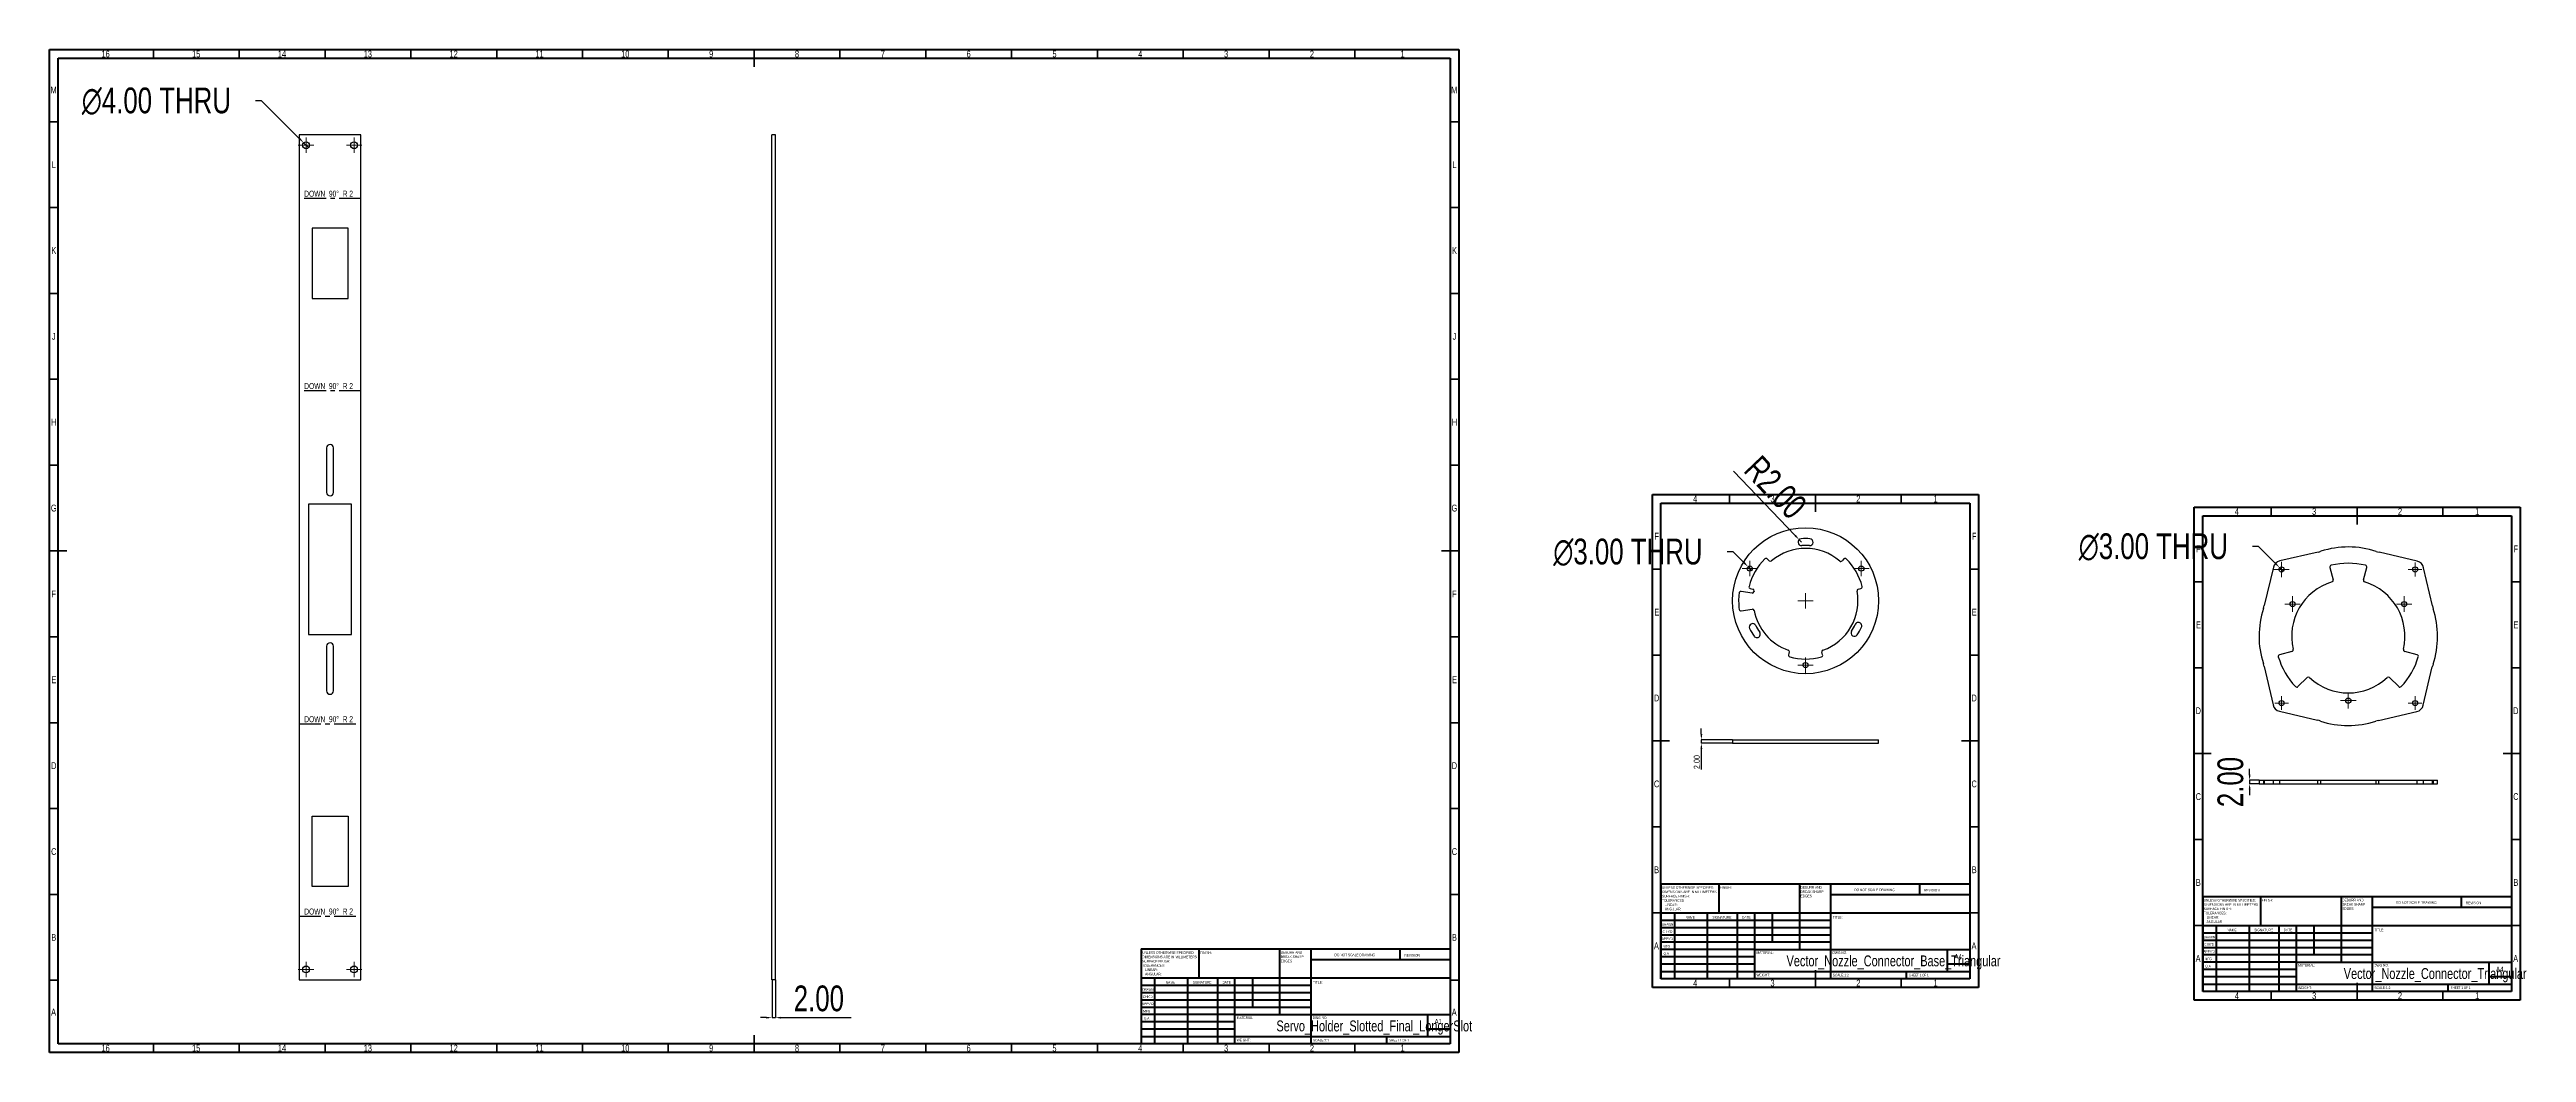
# Model space of a CAD drawing. Header units: inches. Extents: x -8 to 2414, y -1726 to 585.
# Drawn here: x 971 to 2414, y 0 to 584 of the extents above; entities that cross this region are included whole.
import ezdxf

# ---------------------------------------------------------------- set-up
doc = ezdxf.new("R2010")
doc.units = ezdxf.units.IN
doc.header["$MEASUREMENT"] = 0
doc.linetypes.add('CENTERX2', pattern=[20.32, 12.7, -2.54, 2.54, -2.54])
doc.styles.add('SLDTEXTSTYLE0', font='TXT', dxfattribs={"width": 0.75})
doc.styles.add('SLDTEXTSTYLE1', font='TXT', dxfattribs={"width": 0.686449})
doc.styles.add('SLDTEXTSTYLE2', font='TXT', dxfattribs={"width": 0.6875})
doc.styles.add('SLDTEXTSTYLE3', font='TXT', dxfattribs={"width": 0.660714})
doc.dimstyles.new('SLDDIMSTYLE0', dxfattribs={"dimtxt": 15, "dimasz": 3.302, "dimexe": 0, "dimexo": 0.0625, "dimgap": 3.75, "dimtad": 0, "dimtih": 1, "dimtoh": 1, "dimrnd": 1e-09, "dimzin": 4, "dimdsep": 46, "dimtxsty": 'SLDTEXTSTYLE0', "dimblk1": 'NONE', "dimsah": 1, "dimcen": 0, "dimadec": 0, "dimazin": 1, "dimtfac": 1, "dimtmove": 0, "dimatfit": 3, "dimldrblk": 'NONE', "dimfxl": 0, "dimfrac": 2, "dimtolj": 1, "dimtzin": 12, "dimarcsym": 0})
doc.dimstyles.new('SLDDIMSTYLE1', dxfattribs={"dimtxt": 15, "dimasz": 3.302, "dimexe": 0, "dimexo": 0.0625, "dimgap": 3.75, "dimtad": 1, "dimrnd": 1e-09, "dimzin": 4, "dimdsep": 46, "dimtxsty": 'SLDTEXTSTYLE0', "dimsah": 1, "dimcen": 0.09, "dimadec": 0, "dimazin": 1, "dimtfac": 1, "dimtmove": 0, "dimatfit": 0, "dimfxl": 0, "dimfrac": 2, "dimtolj": 1, "dimtzin": 12, "dimarcsym": 0})
doc.dimstyles.new('SLDDIMSTYLE2', dxfattribs={"dimtxt": 3.5, "dimasz": 3.302, "dimexe": 0, "dimexo": 0.0625, "dimgap": 0.875, "dimtad": 1, "dimrnd": 1e-09, "dimzin": 4, "dimdsep": 46, "dimtxsty": 'SLDTEXTSTYLE0', "dimsah": 1, "dimcen": 0.09, "dimadec": 0, "dimazin": 1, "dimtfac": 1, "dimtmove": 0, "dimatfit": 0, "dimfxl": 0, "dimfrac": 2, "dimtolj": 1, "dimtzin": 12, "dimarcsym": 0})

# ---------------------------------------------------------------- blocks, each defined once
blk = doc.blocks.new('SW_NOTE_0')
at = {"color": 0, "linetype": 'Continuous', "lineweight": 0, "char_height": 1.5, "attachment_point": 1, "style": 'SLDTEXTSTYLE0'}
for s, insert in [('UNLESS OTHERWISE SPECIFIED:', (0, 1.9)), ('TOLERANCES:', (0, -5.6)), ('DIMENSIONS ARE IN MILLIMETERS', (0, -0.6)), ('SURFACE FINISH:', (0, -3.1)), ('ANGULAR:', (1.7, -10.6)), ('LINEAR:', (1.7, -8.1))]:
    blk.add_mtext(s, dxfattribs=dict(at, insert=insert))
blk = doc.blocks.new('SW_NOTE_0_1')
at = {"color": 0, "linetype": 'Continuous', "lineweight": 0, "char_height": 1.5, "attachment_point": 1, "style": 'SLDTEXTSTYLE0'}
for s, insert in [('DEBURR AND', (0, 1.9)), ('BREAK SHARP', (0, -0.6)), ('EDGES', (0, -3.1))]:
    blk.add_mtext(s, dxfattribs=dict(at, insert=insert))
blk = doc.blocks.new('*D291')
at = {"color": 0, "linetype": 'Continuous', "lineweight": -2, "transparency": 16777216}
for p, q in [((1091.4, 554.4), (1094.7, 554.4)), ((1094.7, 554.4), (1117.1, 532.1)), ((1122.2, 526.9), (1119.4, 529.8))]:
    blk.add_line(p, q, dxfattribs=at)
at = {"color": 0, "linetype": 'Continuous', "transparency": 16777216}
blk.add_solid([(1117.5, 532.5), (1116.7, 531.7), (1119.4, 529.8)], dxfattribs=at)
at = {"layer": 'Defpoints', "color": 0, "linetype": 'Continuous', "transparency": 16777216}
for p in [(1119.4, 529.8), (1122.2, 526.9)]:
    blk.add_point(p, dxfattribs=at)
at = {"color": 0, "linetype": 'Continuous', "lineweight": 18, "transparency": 16777216, "insert": (990.2, 561.9), "char_height": 15, "attachment_point": 1, "style": 'SLDTEXTSTYLE0'}
blk.add_mtext('\\A1;∅4.00 THRU', dxfattribs=at)
blk = doc.blocks.new('_None')
blk = doc.blocks.new('SW_CENTERMARKSYMBOL_0')
at = {"color": 0, "linetype": 'Continuous', "lineweight": 18}
for p, q in [((-2.5, 0), (-4.5, 0)), ((0, 0), (-2.5, 0)), ((0, 2.5), (0, 4.5)), ((0, 0), (0, 2.5)), ((0, 0), (0, -2.5)), ((0, 0), (2.5, 0)), ((2.5, 0), (4.5, 0)), ((0, -2.5), (0, -4.5))]:
    blk.add_line(p, q, dxfattribs=at)
blk = doc.blocks.new('SW_CENTERMARKSYMBOL_1')
at = {"color": 0, "linetype": 'Continuous', "lineweight": 18}
for p, q in [((-2.5, 0), (-4.5, 0)), ((0, 0), (-2.5, 0)), ((0, 2.5), (0, 4.5)), ((0, 0), (0, 2.5)), ((0, 0), (0, -2.5)), ((0, 0), (2.5, 0)), ((2.5, 0), (4.5, 0)), ((0, -2.5), (0, -4.5))]:
    blk.add_line(p, q, dxfattribs=at)
blk = doc.blocks.new('SW_CENTERMARKSYMBOL_2')
at = {"color": 0, "linetype": 'Continuous', "lineweight": 18}
for p, q in [((-2.5, 0), (-4.5, 0)), ((0, 0), (-2.5, 0)), ((0, 2.5), (0, 4.5)), ((0, 0), (0, 2.5)), ((0, 0), (0, -2.5)), ((0, 0), (2.5, 0)), ((2.5, 0), (4.5, 0)), ((0, -2.5), (0, -4.5))]:
    blk.add_line(p, q, dxfattribs=at)
blk = doc.blocks.new('SW_CENTERMARKSYMBOL_3')
at = {"color": 0, "linetype": 'Continuous', "lineweight": 18}
for p, q in [((-2.5, 0), (-4.5, 0)), ((0, 0), (-2.5, 0)), ((0, 2.5), (0, 4.5)), ((0, 0), (0, 2.5)), ((0, 0), (0, -2.5)), ((0, 0), (2.5, 0)), ((2.5, 0), (4.5, 0)), ((0, -2.5), (0, -4.5))]:
    blk.add_line(p, q, dxfattribs=at)
blk = doc.blocks.new('*D292')
at = {"color": 0, "linetype": 'Continuous', "lineweight": -2, "transparency": 16777216}
for p, q in [((1392.3, 42.3), (1392.3, 20.3)), ((1394.3, 42.3), (1394.3, 20.3)), ((1388.9, 20.3), (1385.6, 20.3)), ((1392.3, 20.3), (1394.3, 20.3)), ((1397.6, 20.3), (1438.4, 20.3))]:
    blk.add_line(p, q, dxfattribs=at)
at = {"color": 0, "linetype": 'Continuous', "transparency": 16777216}
for points in [[(1388.9, 20.8), (1388.9, 19.7), (1392.3, 20.3)], [(1397.6, 20.8), (1397.6, 19.7), (1394.3, 20.3)]]:
    blk.add_solid(points, dxfattribs=at)
at = {"layer": 'Defpoints', "color": 0, "linetype": 'Continuous', "transparency": 16777216}
for p in [(1392.3, 42.3), (1394.3, 42.3), (1394.3, 20.3)]:
    blk.add_point(p, dxfattribs=at)
at = {"color": 0, "linetype": 'Continuous', "lineweight": 18, "transparency": 16777216, "insert": (1419.6, 39), "char_height": 15, "attachment_point": 2, "style": 'SLDTEXTSTYLE0'}
blk.add_mtext('\\A1;2.00', dxfattribs=at)
blk = doc.blocks.new('*D295')
at = {"color": 0, "linetype": 'Continuous', "lineweight": -2, "transparency": 16777216}
for p, q in [((1948.8, 291.7), (1952.1, 291.7)), ((1952.1, 291.7), (1958.6, 285.2)), ((1963, 280.7), (1960.9, 282.9))]:
    blk.add_line(p, q, dxfattribs=at)
at = {"color": 0, "linetype": 'Continuous', "transparency": 16777216}
blk.add_solid([(1959, 285.6), (1958.2, 284.8), (1960.9, 282.9)], dxfattribs=at)
at = {"layer": 'Defpoints', "color": 0, "linetype": 'Continuous', "transparency": 16777216}
for p in [(1960.9, 282.9), (1963, 280.7)]:
    blk.add_point(p, dxfattribs=at)
at = {"color": 0, "linetype": 'Continuous', "lineweight": 18, "transparency": 16777216, "insert": (1847.5, 299.2), "char_height": 15, "attachment_point": 1, "style": 'SLDTEXTSTYLE0'}
blk.add_mtext('\\A1;∅3.00 THRU', dxfattribs=at)
blk = doc.blocks.new('*D296')
at = {"color": 0, "linetype": 'Continuous', "lineweight": -2, "transparency": 16777216}
for p, q in [((1988.4, 301), (1952.4, 338.6)), ((1992.1, 297.1), (1990.7, 298.6))]:
    blk.add_line(p, q, dxfattribs=at)
at = {"color": 0, "linetype": 'Continuous', "transparency": 16777216}
blk.add_solid([(1988.8, 301.4), (1988, 300.6), (1990.7, 298.6)], dxfattribs=at)
at = {"layer": 'Defpoints', "color": 0, "linetype": 'Continuous', "transparency": 16777216}
for p in [(1990.7, 298.6), (1992.1, 297.1)]:
    blk.add_point(p, dxfattribs=at)
at = {"color": 0, "linetype": 'Continuous', "lineweight": 18, "transparency": 16777216, "insert": (1968.5, 348.8), "char_height": 15, "attachment_point": 1, "rotation": 313.7766, "style": 'SLDTEXTSTYLE0'}
blk.add_mtext('\\A1;R2.00', dxfattribs=at)
blk = doc.blocks.new('*D297')
at = {"color": 0, "linetype": 'Continuous', "lineweight": -2, "transparency": 16777216}
for p, q in [((1933.7, 185.4), (1933.7, 188.7)), ((1951.9, 182.1), (1933.7, 182.1)), ((1933.7, 182.1), (1933.7, 180.1)), ((1951.9, 180.1), (1933.7, 180.1)), ((1933.7, 176.8), (1933.7, 164.7))]:
    blk.add_line(p, q, dxfattribs=at)
at = {"color": 0, "linetype": 'Continuous', "transparency": 16777216}
for points in [[(1933.2, 185.4), (1934.3, 185.4), (1933.7, 182.1)], [(1933.2, 176.8), (1934.3, 176.8), (1933.7, 180.1)]]:
    blk.add_solid(points, dxfattribs=at)
at = {"layer": 'Defpoints', "color": 0, "linetype": 'Continuous', "transparency": 16777216}
for p in [(1933.7, 180.1), (1951.9, 182.1), (1951.9, 180.1)]:
    blk.add_point(p, dxfattribs=at)
at = {"color": 0, "linetype": 'Continuous', "lineweight": 18, "transparency": 16777216, "insert": (1929.3, 169.1), "char_height": 3.5, "attachment_point": 2, "rotation": 90, "style": 'SLDTEXTSTYLE0'}
blk.add_mtext('\\A1;2.00', dxfattribs=at)
blk = doc.blocks.new('*D302')
at = {"color": 0, "linetype": 'Continuous', "lineweight": -2, "transparency": 16777216}
for p, q in [((2254.9, 294.8), (2258.2, 294.8)), ((2258.2, 294.8), (2268.3, 284.7)), ((2272.8, 280.2), (2270.7, 282.3))]:
    blk.add_line(p, q, dxfattribs=at)
at = {"color": 0, "linetype": 'Continuous', "transparency": 16777216}
blk.add_solid([(2268.7, 285), (2268, 284.3), (2270.7, 282.3)], dxfattribs=at)
at = {"layer": 'Defpoints', "color": 0, "linetype": 'Continuous', "transparency": 16777216}
for p in [(2270.7, 282.3), (2272.8, 280.2)]:
    blk.add_point(p, dxfattribs=at)
at = {"color": 0, "linetype": 'Continuous', "lineweight": 18, "transparency": 16777216, "insert": (2153.6, 302.3), "char_height": 15, "attachment_point": 1, "style": 'SLDTEXTSTYLE0'}
blk.add_mtext('\\A1;∅3.00 THRU', dxfattribs=at)
blk = doc.blocks.new('SW_CENTERMARKSYMBOL_4')
at = {"color": 0, "linetype": 'Continuous', "lineweight": 18}
for p, q in [((-2.5, 0), (-4, 0)), ((0, 0), (-2.5, 0)), ((0, 2.5), (0, 4)), ((0, 0), (0, 2.5)), ((0, 0), (0, -2.5)), ((0, 0), (2.5, 0)), ((2.5, 0), (4, 0)), ((0, -2.5), (0, -4))]:
    blk.add_line(p, q, dxfattribs=at)
blk = doc.blocks.new('SW_CENTERMARKSYMBOL_5')
at = {"color": 0, "linetype": 'Continuous', "lineweight": 18}
for p, q in [((-2.5, 0), (-4, 0)), ((0, 0), (-2.5, 0)), ((0, 2.5), (0, 4)), ((0, 0), (0, 2.5)), ((0, 0), (0, -2.5)), ((0, 0), (2.5, 0)), ((2.5, 0), (4, 0)), ((0, -2.5), (0, -4))]:
    blk.add_line(p, q, dxfattribs=at)
blk = doc.blocks.new('SW_CENTERMARKSYMBOL_6')
at = {"color": 0, "linetype": 'Continuous', "lineweight": 18}
for p, q in [((-2.5, 0), (-4, 0)), ((0, 0), (-2.5, 0)), ((0, 2.5), (0, 4)), ((0, 0), (0, 2.5)), ((0, 0), (0, -2.5)), ((0, 0), (2.5, 0)), ((2.5, 0), (4, 0)), ((0, -2.5), (0, -4))]:
    blk.add_line(p, q, dxfattribs=at)
blk = doc.blocks.new('*D303')
at = {"color": 0, "linetype": 'Continuous', "lineweight": -2, "transparency": 16777216}
for p, q in [((2253.1, 161.8), (2253.1, 165.1)), ((2258.6, 158.5), (2253.1, 158.5)), ((2253.1, 158.5), (2253.1, 156.5)), ((2258.6, 156.5), (2253.1, 156.5)), ((2253.1, 153.2), (2253.1, 149.9))]:
    blk.add_line(p, q, dxfattribs=at)
at = {"color": 0, "linetype": 'Continuous', "transparency": 16777216}
for points in [[(2252.6, 161.8), (2253.7, 161.8), (2253.1, 158.5)], [(2252.6, 153.2), (2253.7, 153.2), (2253.1, 156.5)]]:
    blk.add_solid(points, dxfattribs=at)
at = {"layer": 'Defpoints', "color": 0, "linetype": 'Continuous', "transparency": 16777216}
for p in [(2253.1, 156.5), (2258.6, 158.5), (2258.6, 156.5)]:
    blk.add_point(p, dxfattribs=at)
at = {"color": 0, "linetype": 'Continuous', "lineweight": 18, "transparency": 16777216, "insert": (2234.4, 157.5), "char_height": 15, "attachment_point": 2, "rotation": 90, "style": 'SLDTEXTSTYLE0'}
blk.add_mtext('\\A1;2.00', dxfattribs=at)

msp = doc.modelspace()

# ---------------------------------------------------------------- linework, layer by layer
at = {"color": 7, "linetype": 'Continuous', "lineweight": 70}
for p, q in [((971.395, 0.02), (971.395, 584.02)), ((971.395, 584.02), (1792.395, 584.02)), ((976.395, 5.02), (976.395, 579.02)), ((976.395, 579.02), (1787.395, 579.02)), ((1787.395, 579.02), (1787.395, 5.02)), ((1792.395, 584.02), (1792.395, 0.02)), ((1905.204, 37.905), (1905.204, 324.905)), ((1905.204, 324.905), (2095.204, 324.905)), ((1910.204, 42.905), (1910.204, 319.905)), ((1910.204, 319.905), (2090.204, 319.905)), ((2090.204, 319.905), (2090.204, 42.905)), ((2095.204, 324.905), (2095.204, 37.905)), ((2220.782, 30.528), (2220.782, 317.528)), ((2220.782, 317.528), (2410.782, 317.528)), ((2410.782, 317.528), (2410.782, 30.528)), ((2225.782, 35.528), (2225.782, 312.528)), ((2225.782, 312.528), (2405.782, 312.528)), ((2405.782, 312.528), (2405.782, 35.528)), ((2095.204, 37.905), (1905.204, 37.905)), ((2090.204, 42.905), (1910.204, 42.905)), ((2410.782, 30.528), (2220.782, 30.528)), ((2405.782, 35.528), (2225.782, 35.528)), ((1792.395, 0.02), (971.395, 0.02)), ((1787.395, 5.02), (976.395, 5.02))]:
    msp.add_line(p, q, dxfattribs=at)
at = {"color": 7, "linetype": 'Continuous', "lineweight": 35}
for p, q in [((1031.895, 579.02), (1031.895, 584.02)), ((1081.895, 579.02), (1081.895, 584.02)), ((1131.895, 579.02), (1131.895, 584.02)), ((1181.895, 579.02), (1181.895, 584.02)), ((1231.895, 579.02), (1231.895, 584.02)), ((1281.895, 579.02), (1281.895, 584.02)), ((1331.895, 579.02), (1331.895, 584.02)), ((1381.895, 584.02), (1381.895, 574.02)), ((1381.895, 579.02), (1381.895, 584.02)), ((1431.895, 579.02), (1431.895, 584.02)), ((1481.895, 579.02), (1481.895, 584.02)), ((1531.895, 579.02), (1531.895, 584.02)), ((1581.895, 579.02), (1581.895, 584.02)), ((1631.895, 579.02), (1631.895, 584.02)), ((1681.895, 579.02), (1681.895, 584.02)), ((1731.895, 579.02), (1731.895, 584.02)), ((976.395, 542.02), (971.395, 542.02)), ((1787.395, 542.02), (1792.395, 542.02)), ((976.395, 492.02), (971.395, 492.02)), ((1787.395, 492.02), (1792.395, 492.02)), ((976.395, 442.02), (971.395, 442.02)), ((1787.395, 442.02), (1792.395, 442.02)), ((976.395, 392.02), (971.395, 392.02)), ((1787.395, 392.02), (1792.395, 392.02)), ((976.395, 342.02), (971.395, 342.02)), ((1787.395, 342.02), (1792.395, 342.02)), ((1950.204, 319.905), (1950.204, 324.905)), ((2000.204, 324.905), (2000.204, 314.905)), ((2000.204, 319.905), (2000.204, 324.905)), ((2050.204, 319.905), (2050.204, 324.905)), ((2265.782, 312.528), (2265.782, 317.528)), ((2315.782, 317.528), (2315.782, 307.528)), ((2315.782, 312.528), (2315.782, 317.528)), ((2365.782, 312.528), (2365.782, 317.528)), ((971.395, 292.02), (981.395, 292.02)), ((976.395, 292.02), (971.395, 292.02)), ((1792.395, 292.02), (1782.395, 292.02)), ((1787.395, 292.02), (1792.395, 292.02)), ((1910.204, 281.405), (1905.204, 281.405)), ((2090.204, 281.405), (2095.204, 281.405)), ((2225.782, 274.028), (2220.782, 274.028)), ((2405.782, 274.028), (2410.782, 274.028)), ((976.395, 242.02), (971.395, 242.02)), ((1787.395, 242.02), (1792.395, 242.02)), ((1910.204, 231.405), (1905.204, 231.405)), ((2090.204, 231.405), (2095.204, 231.405)), ((2225.782, 224.028), (2220.782, 224.028)), ((2405.782, 224.028), (2410.782, 224.028)), ((976.395, 192.02), (971.395, 192.02)), ((1787.395, 192.02), (1792.395, 192.02)), ((1905.204, 181.405), (1915.204, 181.405)), ((1910.204, 181.405), (1905.204, 181.405)), ((2095.204, 181.405), (2085.204, 181.405)), ((2090.204, 181.405), (2095.204, 181.405)), ((2220.782, 174.028), (2230.782, 174.028)), ((2225.782, 174.028), (2220.782, 174.028)), ((2410.782, 174.028), (2400.782, 174.028)), ((2405.782, 174.028), (2410.782, 174.028)), ((976.395, 142.02), (971.395, 142.02)), ((1787.395, 142.02), (1792.395, 142.02)), ((1910.204, 131.405), (1905.204, 131.405)), ((2090.204, 131.405), (2095.204, 131.405)), ((2225.782, 124.028), (2220.782, 124.028)), ((2405.782, 124.028), (2410.782, 124.028)), ((976.395, 92.02), (971.395, 92.02)), ((1787.395, 92.02), (1792.395, 92.02)), ((1910.204, 81.405), (1905.204, 81.405)), ((2090.204, 81.405), (2095.204, 81.405)), ((2225.782, 74.028), (2220.782, 74.028)), ((2405.782, 74.028), (2410.782, 74.028)), ((2000.204, 37.905), (2000.204, 47.905)), ((976.395, 42.02), (971.395, 42.02)), ((1787.395, 42.02), (1792.395, 42.02)), ((1950.204, 42.905), (1950.204, 37.905)), ((2000.204, 42.905), (2000.204, 37.905)), ((2050.204, 42.905), (2050.204, 37.905)), ((2265.782, 35.528), (2265.782, 30.528)), ((2315.782, 30.528), (2315.782, 40.528)), ((2315.782, 35.528), (2315.782, 30.528)), ((2365.782, 35.528), (2365.782, 30.528)), ((1031.895, 5.02), (1031.895, 0.02)), ((1081.895, 5.02), (1081.895, 0.02)), ((1131.895, 5.02), (1131.895, 0.02)), ((1181.895, 5.02), (1181.895, 0.02)), ((1231.895, 5.02), (1231.895, 0.02)), ((1281.895, 5.02), (1281.895, 0.02)), ((1331.895, 5.02), (1331.895, 0.02)), ((1381.895, 0.02), (1381.895, 10.02)), ((1381.895, 5.02), (1381.895, 0.02)), ((1431.895, 5.02), (1431.895, 0.02)), ((1481.895, 5.02), (1481.895, 0.02)), ((1531.895, 5.02), (1531.895, 0.02)), ((1581.895, 5.02), (1581.895, 0.02)), ((1631.895, 5.02), (1631.895, 0.02)), ((1681.895, 5.02), (1681.895, 0.02)), ((1731.895, 5.02), (1731.895, 0.02))]:
    msp.add_line(p, q, dxfattribs=at)
at = {"color": 7, "linetype": 'Continuous', "lineweight": 25}
for p, q in [((1116.815, 534.339), (1116.815, 42.339)), ((1152.815, 534.339), (1116.815, 534.339)), ((1152.815, 42.339), (1152.815, 534.339)), ((1392.251, 42.339), (1392.251, 534.339)), ((1394.251, 534.339), (1392.251, 534.339)), ((1394.251, 42.339), (1394.251, 534.339)), ((1145.315, 479.983), (1124.315, 479.983)), ((1124.315, 479.983), (1124.315, 438.983)), ((1145.315, 438.983), (1145.315, 479.983)), ((1124.315, 438.983), (1145.315, 438.983)), ((1132.815, 352.089), (1132.815, 326.089)), ((1136.815, 326.089), (1136.815, 352.089)), ((1147.315, 319.339), (1122.315, 319.339)), ((1122.315, 319.339), (1122.315, 243.339)), ((1147.315, 243.339), (1147.315, 319.339)), ((2293.001, 291.397), (2270.721, 286.238)), ((2350.784, 286.023), (2328.532, 291.301)), ((1973.282, 286.311), (1972.154, 287.439)), ((2016.722, 287.377), (2015.708, 286.27)), ((2266.983, 282.521), (2261.705, 260.269)), ((2299.897, 282.446), (2301.839, 275.199)), ((2319.431, 275.199), (2321.372, 282.446)), ((2359.66, 260.006), (2354.501, 282.286)), ((1963.262, 267.457), (1956.823, 268.365)), ((1962.235, 270.197), (1963.7, 269.872)), ((2025.175, 269.872), (2026.641, 270.197)), ((1956.915, 257.136), (1963.338, 258.15)), ((1122.315, 243.339), (1147.315, 243.339)), ((1132.815, 236.589), (1132.815, 210.589)), ((1136.815, 210.589), (1136.815, 236.589)), ((1984.97, 233.031), (1984.519, 231.6)), ((2004.356, 231.6), (2003.905, 233.031)), ((2277.807, 233.576), (2270.56, 231.634)), ((2350.709, 231.634), (2343.462, 233.576)), ((2261.609, 224.738), (2266.768, 202.458)), ((2281.298, 213.035), (2286.603, 218.34)), ((2334.666, 218.34), (2339.971, 213.035)), ((2354.286, 202.222), (2359.564, 224.475)), ((2270.485, 198.72), (2292.738, 193.442)), ((2328.268, 193.346), (2350.549, 198.505)), ((1951.938, 182.089), (1951.938, 180.089)), ((1951.938, 182.089), (1994.438, 182.089)), ((1951.938, 180.089), (1994.438, 180.089)), ((1994.438, 182.089), (2036.938, 182.089)), ((1994.438, 180.089), (2036.938, 180.089)), ((2036.938, 180.089), (2036.938, 182.089)), ((2258.635, 158.479), (2258.635, 156.479)), ((2258.635, 158.479), (2261.155, 158.479)), ((2258.635, 156.479), (2261.155, 156.479)), ((2261.155, 158.479), (2261.155, 156.479)), ((2261.155, 158.479), (2261.609, 158.479)), ((2261.155, 156.479), (2261.609, 156.479)), ((2261.609, 158.479), (2261.609, 156.479)), ((2261.609, 158.479), (2266.768, 158.479)), ((2261.609, 156.479), (2266.768, 156.479)), ((2266.768, 158.479), (2266.768, 156.479)), ((2266.768, 158.479), (2270.485, 158.479)), ((2266.768, 156.479), (2270.485, 156.479)), ((2270.485, 158.479), (2270.485, 156.479)), ((2270.485, 158.479), (2292.738, 158.479)), ((2270.485, 156.479), (2292.738, 156.479)), ((2292.738, 158.479), (2292.738, 156.479)), ((2292.738, 158.479), (2294.375, 158.479)), ((2292.738, 156.479), (2294.375, 156.479)), ((2294.375, 158.479), (2294.375, 156.479)), ((2294.375, 158.479), (2326.628, 158.479)), ((2294.375, 156.479), (2326.628, 156.479)), ((2326.628, 158.479), (2326.628, 156.479)), ((2326.628, 158.479), (2328.268, 158.479)), ((2326.628, 156.479), (2328.268, 156.479)), ((2328.268, 158.479), (2328.268, 156.479)), ((2328.268, 158.479), (2350.549, 158.479)), ((2328.268, 156.479), (2350.549, 156.479)), ((2350.549, 158.479), (2350.549, 156.479)), ((2350.549, 158.479), (2354.286, 158.479)), ((2350.549, 156.479), (2354.286, 156.479)), ((2354.286, 158.479), (2354.286, 156.479)), ((2354.286, 158.479), (2359.564, 158.479)), ((2354.286, 156.479), (2359.564, 156.479)), ((2359.564, 158.479), (2359.564, 156.479)), ((2359.564, 158.479), (2360.027, 158.479)), ((2359.564, 156.479), (2360.027, 156.479)), ((2360.027, 158.479), (2360.027, 156.479)), ((2360.027, 158.479), (2362.635, 158.479)), ((2360.027, 156.479), (2362.635, 156.479)), ((2362.635, 156.479), (2362.635, 158.479)), ((1124.315, 137.696), (1145.315, 137.696)), ((1124.315, 96.696), (1124.315, 137.696)), ((1145.315, 137.696), (1145.315, 96.696)), ((1145.315, 96.696), (1124.315, 96.696)), ((1116.815, 42.339), (1152.815, 42.339)), ((1394.251, 42.339), (1392.251, 42.339))]:
    msp.add_line(p, q, dxfattribs=at)
at = {"color": 7, "linetype": 'CENTERX2'}
for p, q in [((1152.815, 497.339), (1116.815, 497.339)), ((1152.815, 385.339), (1116.815, 385.339)), ((1116.815, 191.339), (1152.815, 191.339)), ((1116.815, 79.339), (1152.815, 79.339))]:
    msp.add_line(p, q, dxfattribs=at)
at = {"color": 7, "linetype": 'Continuous', "lineweight": 50}
for p, q in [((1910.204, 98.155), (2090.204, 98.155)), ((1910.204, 98.155), (1910.204, 42.905)), ((1944.004, 81.155), (1944.004, 98.155)), ((1990.804, 98.155), (1990.804, 59.905)), ((2009.004, 98.155), (2009.004, 42.905)), ((2090.204, 91.78), (2009.004, 91.78)), ((2061.004, 91.78), (2061.004, 98.155)), ((2225.782, 90.778), (2405.782, 90.778)), ((2225.782, 90.778), (2225.782, 35.528)), ((2259.582, 73.778), (2259.582, 90.778)), ((2306.382, 90.778), (2306.382, 52.528)), ((2324.582, 90.778), (2324.582, 35.528)), ((2376.582, 84.403), (2376.582, 90.778)), ((2090.204, 81.155), (1910.204, 81.155)), ((2009.004, 76.905), (1910.204, 76.905)), ((2009.004, 72.655), (1910.204, 72.655)), ((1918.004, 81.155), (1918.004, 42.905)), ((1937.195, 81.155), (1937.195, 42.905)), ((1954.603, 81.155), (1954.603, 42.905)), ((1964.804, 42.905), (1964.804, 81.155)), ((1975.204, 64.155), (1975.204, 81.155)), ((2405.782, 73.778), (2225.782, 73.778)), ((2233.582, 73.778), (2233.582, 35.528)), ((2252.773, 73.778), (2252.773, 35.528)), ((2270.181, 73.778), (2270.181, 35.528)), ((2280.382, 35.528), (2280.382, 73.778)), ((2290.782, 56.778), (2290.782, 73.778)), ((2405.782, 84.403), (2324.582, 84.403)), ((1607.395, 60.27), (1787.395, 60.27)), ((1607.395, 60.27), (1607.395, 5.02)), ((1641.195, 43.27), (1641.195, 60.27)), ((1687.995, 60.27), (1687.995, 22.02)), ((1706.195, 60.27), (1706.195, 5.02)), ((1758.195, 53.895), (1758.195, 60.27)), ((2009.004, 68.405), (1910.204, 68.405)), ((2009.004, 64.155), (1910.204, 64.155)), ((1964.804, 59.905), (1910.204, 59.905)), ((1964.804, 59.905), (2090.204, 59.905)), ((2077.204, 47.155), (2077.204, 59.905)), ((2324.582, 69.528), (2225.782, 69.528)), ((2324.582, 65.278), (2225.782, 65.278)), ((2324.582, 61.028), (2225.782, 61.028)), ((1787.395, 53.895), (1706.195, 53.895)), ((1964.804, 55.655), (1910.204, 55.655)), ((1964.804, 51.405), (1910.204, 51.405)), ((1910.204, 47.155), (2090.204, 47.155)), ((2053.204, 42.905), (2053.204, 47.155)), ((2090.204, 51.405), (2077.204, 51.405)), ((2324.582, 56.778), (2225.782, 56.778)), ((2280.382, 52.528), (2225.782, 52.528)), ((2280.382, 48.277), (2225.782, 48.277)), ((2280.382, 44.028), (2225.782, 44.028)), ((2280.382, 52.528), (2405.782, 52.528)), ((2392.782, 39.778), (2392.782, 52.528)), ((2405.782, 44.028), (2392.782, 44.028)), ((1787.395, 43.27), (1607.395, 43.27)), ((1706.195, 39.02), (1607.395, 39.02)), ((1706.195, 34.77), (1607.395, 34.77)), ((1706.195, 30.52), (1607.395, 30.52)), ((1615.195, 43.27), (1615.195, 5.02)), ((1634.385, 43.27), (1634.385, 5.02)), ((1651.793, 43.27), (1651.793, 5.02)), ((1661.995, 5.02), (1661.995, 43.27)), ((1672.395, 26.27), (1672.395, 43.27)), ((2225.782, 39.778), (2405.782, 39.778)), ((2368.782, 35.528), (2368.782, 39.778)), ((1706.195, 26.27), (1607.395, 26.27)), ((1661.995, 22.02), (1607.395, 22.02)), ((1661.995, 17.77), (1607.395, 17.77)), ((1661.995, 22.02), (1787.395, 22.02)), ((1774.395, 9.27), (1774.395, 22.02)), ((1661.995, 13.52), (1607.395, 13.52)), ((1607.395, 9.27), (1787.395, 9.27)), ((1750.395, 5.02), (1750.395, 9.27)), ((1787.395, 13.52), (1774.395, 13.52))]:
    msp.add_line(p, q, dxfattribs=at)
at = {"color": 7, "linetype": 'Continuous', "lineweight": 25}
for centre, radius in [((1120.815, 528.339), 2), ((1148.815, 528.339), 2), ((1994.438, 263.058), 42.5), ((1961.962, 281.808), 1.5), ((2026.914, 281.808), 1.5), ((2271.744, 281.262), 1.5), ((2349.525, 281.262), 1.5), ((2278.159, 261.122), 1.5), ((2343.111, 261.122), 1.5), ((1994.438, 225.558), 1.5), ((2271.744, 203.481), 1.5), ((2310.635, 204.872), 1.5), ((2349.525, 203.481), 1.5), ((1120.815, 48.339), 2), ((1148.815, 48.339), 2)]:
    msp.add_circle(centre, radius, dxfattribs=at)
for centre, radius, start, end in [((1134.815, 352.089), 2, 0, 180), ((1134.815, 326.089), 2, 180, 0), ((1994.438, 263.058), 30.5, 49.319219, 130.478839), ((1992.054, 297.149), 2, 94, 274), ((1994.438, 263.058), 36.174, 86, 94), ((1994.438, 263.058), 32.174, 86, 94), ((1996.821, 297.149), 2, 266, 86), ((2288.489, 310.881), 20, 283.036723, 287.913113), ((2310.635, 242.372), 52, 71.778947, 107.913113), ((2333.148, 310.761), 20, 251.778947, 256.655338), ((1994.438, 263.058), 34, 134.161265, 165.763498), ((1971.447, 286.732), 1, 45, 134.161265), ((1973.989, 287.018), 1, 225, 310.478839), ((2014.971, 286.946), 1, 229.319219, 317.5), ((2017.459, 286.701), 1, 45.763498, 137.5), ((1994.438, 263.058), 34, 14.236502, 45.763498), ((2271.848, 281.367), 5, 103.036723, 166.655338), ((2300.863, 282.705), 1, 103.619245, 195), ((2310.635, 242.372), 42.5, 76.380755, 103.619245), ((2300.873, 274.94), 1, 286.685413, 15), ((2320.397, 274.94), 1, 165, 253.314587), ((2320.407, 282.705), 1, 345, 76.380755), ((2349.63, 281.158), 5, 13.036723, 76.655338), ((1994.438, 263.058), 39, 173.476685, 187.460769), ((1956.684, 267.375), 1, 81.968727, 173.476685), ((1962.451, 271.173), 1, 165.763498, 257.5), ((1963.402, 268.447), 1, 261.968727, 350.149508), ((1963.483, 268.896), 1, 349.319219, 77.5), ((1994.438, 263.058), 30.5, 169.319219, 170.149508), ((1994.438, 263.058), 30.5, 289.319219, 10.680781), ((2025.392, 268.896), 1, 102.5, 190.680781), ((2026.424, 271.173), 1, 282.5, 14.236502), ((2242.245, 264.885), 20, 341.778947, 346.655338), ((2310.635, 242.372), 33, 106.685413, 193.314587), ((2310.635, 242.372), 33, 346.685413, 73.314587), ((2379.144, 264.517), 20, 193.036723, 197.913113), ((1956.759, 258.124), 1, 187.460769, 278.968727), ((1963.619, 247.714), 2, 26.468727, 206.468727), ((1994.438, 263.058), 36.427, 206.468727, 214.468727), ((1963.494, 257.162), 1, 10.787946, 98.968727), ((1994.438, 263.058), 30.5, 190.787946, 250.680781), ((1994.438, 263.058), 32.427, 206.468727, 214.468727), ((2022.872, 244.312), 2, 146.603596, 326.603596), ((1994.438, 263.058), 32.058, 326.603596, 334.603596), ((2025.204, 248.451), 2, 334.603596, 154.603596), ((1994.438, 263.058), 36.058, 326.603596, 334.603596), ((2310.635, 242.372), 52, 161.778947, 197.913113), ((2310.635, 242.372), 52, 341.778947, 17.913113), ((1134.815, 236.589), 2, 0, 180), ((1966.055, 243.574), 2, 214.468727, 34.468727), ((1984.016, 233.332), 1, 342.5, 70.680781), ((1985.473, 231.299), 1, 162.5, 254.236502), ((2003.403, 231.299), 1, 285.763498, 17.5), ((2004.859, 233.332), 1, 109.319219, 197.5), ((2270.819, 230.668), 1, 105, 196.380755), ((2277.549, 234.542), 1, 285, 13.314587), ((2343.721, 234.542), 1, 166.685413, 255), ((2350.45, 230.668), 1, 343.619245, 75), ((1994.438, 263.058), 34, 254.236502, 285.763498), ((2242.125, 220.226), 20, 13.036723, 17.913113), ((2310.635, 242.372), 42.5, 196.380755, 223.619245), ((2287.311, 217.633), 1, 46.685413, 135), ((2310.635, 242.372), 33, 226.685413, 313.314587), ((2333.959, 217.633), 1, 45, 133.314587), ((2310.635, 242.372), 42.5, 316.380755, 343.619245), ((2379.024, 219.858), 20, 161.778947, 166.655338), ((1134.815, 210.589), 2, 180, 0), ((2271.639, 203.585), 5, 193.036723, 256.655338), ((2280.591, 213.742), 1, 223.619245, 315), ((2340.678, 213.742), 1, 225, 316.380755), ((2349.421, 203.376), 5, 283.036723, 346.655338), ((2288.121, 173.982), 20, 71.778947, 76.655338), ((2310.635, 242.372), 52, 251.778947, 287.913113), ((2332.78, 173.862), 20, 103.036723, 107.913113)]:
    msp.add_arc(centre, radius, start, end, dxfattribs=at)

# ---------------------------------------------------------------- block references
at = {"color": 7, "linetype": 'Continuous', "lineweight": 0}
for name, p in [('SW_CENTERMARKSYMBOL_1', (1120.815, 528.339)), ('SW_CENTERMARKSYMBOL_0', (1148.815, 528.339)), ('SW_CENTERMARKSYMBOL_1', (1961.962, 281.808)), ('SW_CENTERMARKSYMBOL_3', (2026.914, 281.808)), ('SW_CENTERMARKSYMBOL_1', (2271.744, 281.262)), ('SW_CENTERMARKSYMBOL_4', (2349.525, 281.262)), ('SW_CENTERMARKSYMBOL_0', (1994.438, 263.058)), ('SW_CENTERMARKSYMBOL_3', (2278.159, 261.122)), ('SW_CENTERMARKSYMBOL_2', (2343.111, 261.122)), ('SW_CENTERMARKSYMBOL_2', (1994.438, 225.558)), ('SW_CENTERMARKSYMBOL_6', (2271.744, 203.481)), ('SW_CENTERMARKSYMBOL_0', (2310.635, 204.872)), ('SW_CENTERMARKSYMBOL_5', (2349.525, 203.481)), ('SW_NOTE_0', (1910.798, 94.892)), ('SW_NOTE_0_1', (1991.513, 94.974)), ('SW_NOTE_0', (2226.376, 87.515)), ('SW_NOTE_0_1', (2307.092, 87.597)), ('SW_NOTE_0', (1607.988, 57.007)), ('SW_NOTE_0_1', (1688.704, 57.089)), ('SW_CENTERMARKSYMBOL_2', (1120.815, 48.339)), ('SW_CENTERMARKSYMBOL_3', (1148.815, 48.339))]:
    msp.add_blockref(name, p, dxfattribs=at)

# ---------------------------------------------------------------- texts
for s, insert, char_height, attachment_point, style in [('16', (1004.065, 583.437), 3.9687, 2, 'SLDTEXTSTYLE0'), ('15', (1056.815, 583.437), 3.9687, 2, 'SLDTEXTSTYLE0'), ('14', (1106.815, 583.437), 3.9687, 2, 'SLDTEXTSTYLE0'), ('13', (1156.815, 583.437), 3.9687, 2, 'SLDTEXTSTYLE0'), ('12', (1206.815, 583.437), 3.9687, 2, 'SLDTEXTSTYLE0'), ('11', (1256.815, 583.437), 3.9687, 2, 'SLDTEXTSTYLE0'), ('10', (1306.815, 583.437), 3.9687, 2, 'SLDTEXTSTYLE0'), ('9', (1356.855, 583.437), 3.969, 2, 'SLDTEXTSTYLE0'), ('8', (1406.855, 583.437), 3.969, 2, 'SLDTEXTSTYLE0'), ('7', (1456.855, 583.437), 3.969, 2, 'SLDTEXTSTYLE0'), ('6', (1506.855, 583.437), 3.969, 2, 'SLDTEXTSTYLE0'), ('5', (1556.855, 583.437), 3.969, 2, 'SLDTEXTSTYLE0'), ('4', (1606.855, 583.437), 3.969, 2, 'SLDTEXTSTYLE0'), ('3', (1656.855, 583.437), 3.969, 2, 'SLDTEXTSTYLE0'), ('2', (1706.855, 583.437), 3.969, 2, 'SLDTEXTSTYLE0'), ('1', (1759.605, 583.437), 3.969, 2, 'SLDTEXTSTYLE0'), ('M', (973.756, 562.494), 3.969, 2, 'SLDTEXTSTYLE0'), ('M', (1789.756, 562.494), 3.969, 2, 'SLDTEXTSTYLE0'), ('L', (973.849, 518.994), 3.969, 2, 'SLDTEXTSTYLE0'), ('L', (1789.849, 518.994), 3.969, 2, 'SLDTEXTSTYLE0'), ('DOWN  90°  R 2', (1133.985, 501.825), 3.5, 2, 'SLDTEXTSTYLE3'), ('K', (973.883, 468.994), 3.969, 2, 'SLDTEXTSTYLE0'), ('K', (1789.883, 468.994), 3.969, 2, 'SLDTEXTSTYLE0'), ('J', (973.86, 418.994), 3.969, 2, 'SLDTEXTSTYLE0'), ('J', (1789.86, 418.994), 3.969, 2, 'SLDTEXTSTYLE0'), ('DOWN  90°  R 2', (1133.985, 389.825), 3.5, 2, 'SLDTEXTSTYLE3'), ('H', (973.885, 368.994), 3.969, 2, 'SLDTEXTSTYLE0'), ('H', (1789.885, 368.994), 3.969, 2, 'SLDTEXTSTYLE0'), ('G', (973.881, 318.994), 3.969, 2, 'SLDTEXTSTYLE0'), ('G', (1789.881, 318.994), 3.969, 2, 'SLDTEXTSTYLE0'), ('4', (1930.164, 324.379), 3.969, 2, 'SLDTEXTSTYLE0'), ('3', (1975.164, 324.379), 3.969, 2, 'SLDTEXTSTYLE0'), ('2', (2025.164, 324.379), 3.969, 2, 'SLDTEXTSTYLE0'), ('1', (2070.164, 324.379), 3.969, 2, 'SLDTEXTSTYLE0'), ('4', (2245.742, 317.001), 3.969, 2, 'SLDTEXTSTYLE0'), ('3', (2290.742, 317.001), 3.969, 2, 'SLDTEXTSTYLE0'), ('2', (2340.742, 317.001), 3.969, 2, 'SLDTEXTSTYLE0'), ('1', (2385.742, 317.001), 3.969, 2, 'SLDTEXTSTYLE0'), ('F', (1907.662, 302.629), 3.969, 2, 'SLDTEXTSTYLE0'), ('F', (2092.662, 302.629), 3.969, 2, 'SLDTEXTSTYLE0'), ('F', (2223.24, 295.251), 3.969, 2, 'SLDTEXTSTYLE0'), ('F', (2408.24, 295.251), 3.969, 2, 'SLDTEXTSTYLE0'), ('F', (973.852, 268.994), 3.969, 2, 'SLDTEXTSTYLE0'), ('F', (1789.852, 268.994), 3.969, 2, 'SLDTEXTSTYLE0'), ('E', (1907.712, 258.379), 3.969, 2, 'SLDTEXTSTYLE0'), ('E', (2092.712, 258.379), 3.969, 2, 'SLDTEXTSTYLE0'), ('E', (2223.29, 251.001), 3.969, 2, 'SLDTEXTSTYLE0'), ('E', (2408.29, 251.001), 3.969, 2, 'SLDTEXTSTYLE0'), ('E', (973.902, 218.994), 3.969, 2, 'SLDTEXTSTYLE0'), ('E', (1789.902, 218.994), 3.969, 2, 'SLDTEXTSTYLE0'), ('D', (1907.657, 208.379), 3.969, 2, 'SLDTEXTSTYLE0'), ('D', (2092.657, 208.379), 3.969, 2, 'SLDTEXTSTYLE0'), ('DOWN  90°  R 2', (1133.985, 195.825), 3.5, 2, 'SLDTEXTSTYLE3'), ('D', (2223.235, 201.001), 3.969, 2, 'SLDTEXTSTYLE0'), ('D', (2408.235, 201.001), 3.969, 2, 'SLDTEXTSTYLE0'), ('D', (973.847, 168.994), 3.969, 2, 'SLDTEXTSTYLE0'), ('D', (1789.847, 168.994), 3.969, 2, 'SLDTEXTSTYLE0'), ('C', (1907.663, 158.379), 3.969, 2, 'SLDTEXTSTYLE0'), ('C', (2092.663, 158.379), 3.969, 2, 'SLDTEXTSTYLE0'), ('C', (2223.241, 151.001), 3.969, 2, 'SLDTEXTSTYLE0'), ('C', (2408.241, 151.001), 3.969, 2, 'SLDTEXTSTYLE0'), ('C', (973.853, 118.994), 3.969, 2, 'SLDTEXTSTYLE0'), ('C', (1789.853, 118.994), 3.969, 2, 'SLDTEXTSTYLE0'), ('B', (1907.675, 108.379), 3.969, 2, 'SLDTEXTSTYLE0'), ('B', (2092.675, 108.379), 3.969, 2, 'SLDTEXTSTYLE0'), ('FINISH:', (1944.575, 96.824), 1.5, 1, 'SLDTEXTSTYLE0'), ('DO NOT SCALE DRAWING', (2022.819, 95.438), 1.5, 1, 'SLDTEXTSTYLE0'), ('REVISION', (2063.532, 95.24), 1.5, 1, 'SLDTEXTSTYLE0'), ('B', (2223.253, 101.001), 3.969, 2, 'SLDTEXTSTYLE0'), ('FINISH:', (2260.154, 89.447), 1.5, 1, 'SLDTEXTSTYLE0'), ('DO NOT SCALE DRAWING', (2338.397, 88.061), 1.5, 1, 'SLDTEXTSTYLE0'), ('REVISION', (2379.11, 87.862), 1.5, 1, 'SLDTEXTSTYLE0'), ('B', (2408.253, 101.001), 3.969, 2, 'SLDTEXTSTYLE0'), ('DOWN  90°  R 2', (1133.985, 83.825), 3.5, 2, 'SLDTEXTSTYLE3'), ('DRAWN', (1910.847, 75.29), 1.5, 1, 'SLDTEXTSTYLE1'), ('NAME', (1924.526, 79.406), 1.5, 1, 'SLDTEXTSTYLE0'), ('SIGNATURE', (1940.238, 79.467), 1.5, 1, 'SLDTEXTSTYLE0'), ('DATE', (1957.419, 79.481), 1.5, 1, 'SLDTEXTSTYLE0'), ('TITLE:', (2010.294, 79.481), 1.5, 1, 'SLDTEXTSTYLE0'), ('B', (973.865, 68.994), 3.969, 2, 'SLDTEXTSTYLE0'), ('FINISH:', (1641.766, 58.939), 1.5, 1, 'SLDTEXTSTYLE0'), ('B', (1789.865, 68.994), 3.969, 2, 'SLDTEXTSTYLE0'), ('A', (1907.544, 64.072), 3.969, 2, 'SLDTEXTSTYLE0'), ("APPV'D", (1910.606, 66.971), 1.5, 1, 'SLDTEXTSTYLE0'), ("CHK'D", (1911.143, 71.067), 1.5, 1, 'SLDTEXTSTYLE0'), ('MFG', (1911.328, 62.621), 1.5, 1, 'SLDTEXTSTYLE0'), ('Q.A', (1911.713, 58.409), 1.5, 1, 'SLDTEXTSTYLE0'), ('MATERIAL:', (1965.85, 58.891), 1.5, 1, 'SLDTEXTSTYLE0'), ('DWG NO.', (2010.157, 58.891), 1.5, 1, 'SLDTEXTSTYLE0'), ('A', (2092.544, 64.072), 3.969, 2, 'SLDTEXTSTYLE0'), ("APPV'D", (2226.184, 59.593), 1.5, 1, 'SLDTEXTSTYLE0'), ('DRAWN', (2226.426, 67.912), 1.5, 1, 'SLDTEXTSTYLE1'), ("CHK'D", (2226.722, 63.689), 1.5, 1, 'SLDTEXTSTYLE0'), ('NAME', (2240.105, 72.029), 1.5, 1, 'SLDTEXTSTYLE0'), ('SIGNATURE', (2255.816, 72.089), 1.5, 1, 'SLDTEXTSTYLE0'), ('DATE', (2272.997, 72.104), 1.5, 1, 'SLDTEXTSTYLE0'), ('TITLE:', (2325.873, 72.104), 1.5, 1, 'SLDTEXTSTYLE0'), ('DO NOT SCALE DRAWING', (1720.009, 57.553), 1.5, 1, 'SLDTEXTSTYLE0'), ('REVISION', (1760.722, 57.355), 1.5, 1, 'SLDTEXTSTYLE0'), ('WEIGHT:', (1965.822, 45.854), 1.4986, 1, 'SLDTEXTSTYLE0'), ('Vector_Nozzle_Connector_Base_Triangular', (2045.671, 56.512), 6.35, 2, 'SLDTEXTSTYLE0'), ('SCALE:1:2', (2010.278, 45.805), 1.5, 1, 'SLDTEXTSTYLE0'), ('SHEET 1 OF 1', (2054.682, 45.805), 1.5, 1, 'SLDTEXTSTYLE2'), ('A4', (2081.075, 57.311), 2.9104, 1, 'SLDTEXTSTYLE0'), ('A', (2223.122, 56.695), 3.969, 2, 'SLDTEXTSTYLE0'), ('MFG', (2226.906, 55.243), 1.5, 1, 'SLDTEXTSTYLE0'), ('Q.A', (2227.291, 51.032), 1.5, 1, 'SLDTEXTSTYLE0'), ('MATERIAL:', (2281.428, 51.514), 1.5, 1, 'SLDTEXTSTYLE0'), ('Vector_Nozzle_Connector_Triangular', (2361.247, 49.134), 6.35, 2, 'SLDTEXTSTYLE0'), ('DWG NO.', (2325.735, 51.514), 1.5, 1, 'SLDTEXTSTYLE0'), ('A4', (2396.654, 49.934), 2.9104, 1, 'SLDTEXTSTYLE0'), ('A', (2408.122, 56.695), 3.969, 2, 'SLDTEXTSTYLE0'), ("APPV'D", (1607.796, 29.086), 1.5, 1, 'SLDTEXTSTYLE0'), ('DRAWN', (1608.038, 37.404), 1.5, 1, 'SLDTEXTSTYLE1'), ("CHK'D", (1608.334, 33.182), 1.5, 1, 'SLDTEXTSTYLE0'), ('NAME', (1621.717, 41.521), 1.5, 1, 'SLDTEXTSTYLE0'), ('SIGNATURE', (1637.428, 41.581), 1.5, 1, 'SLDTEXTSTYLE0'), ('DATE', (1654.609, 41.596), 1.5, 1, 'SLDTEXTSTYLE0'), ('TITLE:', (1707.485, 41.596), 1.5, 1, 'SLDTEXTSTYLE0'), ('4', (1930.164, 42.379), 3.969, 2, 'SLDTEXTSTYLE0'), ('3', (1975.164, 42.379), 3.969, 2, 'SLDTEXTSTYLE0'), ('2', (2025.164, 42.379), 3.969, 2, 'SLDTEXTSTYLE0'), ('1', (2070.164, 42.379), 3.969, 2, 'SLDTEXTSTYLE0'), ('4', (2245.742, 35.001), 3.969, 2, 'SLDTEXTSTYLE0'), ('WEIGHT:', (2281.4, 38.477), 1.4986, 1, 'SLDTEXTSTYLE0'), ('3', (2290.742, 35.001), 3.969, 2, 'SLDTEXTSTYLE0'), ('SCALE:1:2', (2325.856, 38.428), 1.5, 1, 'SLDTEXTSTYLE0'), ('2', (2340.742, 35.001), 3.969, 2, 'SLDTEXTSTYLE0'), ('SHEET 1 OF 1', (2370.261, 38.428), 1.5, 1, 'SLDTEXTSTYLE2'), ('1', (2385.742, 35.001), 3.969, 2, 'SLDTEXTSTYLE0'), ('A', (973.734, 25.494), 3.969, 2, 'SLDTEXTSTYLE0'), ('MFG', (1608.519, 24.735), 1.5, 1, 'SLDTEXTSTYLE0'), ('Q.A', (1608.904, 20.524), 1.5, 1, 'SLDTEXTSTYLE0'), ('MATERIAL:', (1663.04, 21.006), 1.5, 1, 'SLDTEXTSTYLE0'), ('Servo_Holder_Slotted_Final_LongerSlot', (1743.168, 18.627), 6.35, 2, 'SLDTEXTSTYLE0'), ('DWG NO.', (1707.348, 21.006), 1.5, 1, 'SLDTEXTSTYLE0'), ('A1', (1778.266, 19.426), 2.9104, 1, 'SLDTEXTSTYLE0'), ('A', (1789.734, 25.494), 3.969, 2, 'SLDTEXTSTYLE0'), ('16', (1004.065, 4.494), 3.9687, 2, 'SLDTEXTSTYLE0'), ('15', (1056.815, 4.494), 3.9687, 2, 'SLDTEXTSTYLE0'), ('14', (1106.815, 4.494), 3.9687, 2, 'SLDTEXTSTYLE0'), ('13', (1156.815, 4.494), 3.9687, 2, 'SLDTEXTSTYLE0'), ('12', (1206.815, 4.494), 3.9687, 2, 'SLDTEXTSTYLE0'), ('11', (1256.815, 4.494), 3.9687, 2, 'SLDTEXTSTYLE0'), ('10', (1306.815, 4.494), 3.9687, 2, 'SLDTEXTSTYLE0'), ('9', (1356.855, 4.494), 3.969, 2, 'SLDTEXTSTYLE0'), ('8', (1406.855, 4.494), 3.969, 2, 'SLDTEXTSTYLE0'), ('7', (1456.855, 4.494), 3.969, 2, 'SLDTEXTSTYLE0'), ('6', (1506.855, 4.494), 3.969, 2, 'SLDTEXTSTYLE0'), ('5', (1556.855, 4.494), 3.969, 2, 'SLDTEXTSTYLE0'), ('4', (1606.855, 4.494), 3.969, 2, 'SLDTEXTSTYLE0'), ('3', (1656.855, 4.494), 3.969, 2, 'SLDTEXTSTYLE0'), ('WEIGHT:', (1663.012, 7.969), 1.4986, 1, 'SLDTEXTSTYLE0'), ('2', (1706.855, 4.494), 3.969, 2, 'SLDTEXTSTYLE0'), ('SCALE:1:1', (1707.468, 7.92), 1.5, 1, 'SLDTEXTSTYLE0'), ('SHEET 1 OF 1', (1751.873, 7.92), 1.5, 1, 'SLDTEXTSTYLE2'), ('1', (1759.605, 4.494), 3.969, 2, 'SLDTEXTSTYLE0')]:
    msp.add_mtext(s, dxfattribs=dict(at, insert=insert, char_height=char_height, attachment_point=attachment_point, style=style))

# ---------------------------------------------------------------- dimensions: what is measured, and where the dimension line sits
at = {"color": 7, "linetype": 'Continuous', "lineweight": 18}
for p1, p2, picture, middle in [((1122.229, 526.925), (1119.401, 529.754), '*D291', (1038.909, 554.444)), ((1963.022, 280.747), (1960.901, 282.869), '*D295', (1896.296, 291.671)), ((2272.805, 280.202), (2270.683, 282.323), '*D302', (2202.389, 294.815))]:
    dim = msp.add_diameter_dim_2p(p1=p1, p2=p2, text='<> THRU', dimstyle='SLDDIMSTYLE0', dxfattribs=at)
    dim.commit()
    dim.dimension.update_dxf_attribs({"geometry": picture, "text_midpoint": middle, "dimtype": 163})
dim = msp.add_radius_dim(center=(1992.054, 297.149), mpoint=(1990.67, 298.593), dimstyle='SLDDIMSTYLE1', dxfattribs=at)
dim.commit()
dim.dimension.update_dxf_attribs({"geometry": '*D296', "text_midpoint": (1969.237, 320.961), "dimtype": 164})
for base, p1, p2, dimstyle, picture, middle in [((1933.718, 180.089), (1951.938, 182.089), (1951.938, 180.089), 'SLDDIMSTYLE2', '*D297', (1933.718, 169.11)), ((2253.102, 156.479), (2258.635, 158.479), (2258.635, 156.479), 'SLDDIMSTYLE1', '*D303', (2253.102, 157.479))]:
    dim = msp.add_linear_dim(base=base, p1=p1, p2=p2, angle=90, dimstyle=dimstyle, dxfattribs=at)
    dim.commit()
    dim.dimension.update_dxf_attribs({"geometry": picture, "text_midpoint": middle, "dimtype": 160})
dim = msp.add_linear_dim(base=(1394.251, 20.282), p1=(1392.251, 42.339), p2=(1394.251, 42.339), dimstyle='SLDDIMSTYLE1', dxfattribs=at)
dim.commit()
dim.dimension.update_dxf_attribs({"geometry": '*D292', "text_midpoint": (1419.605, 20.282), "dimtype": 160})

doc.saveas('drawing.dxf')
